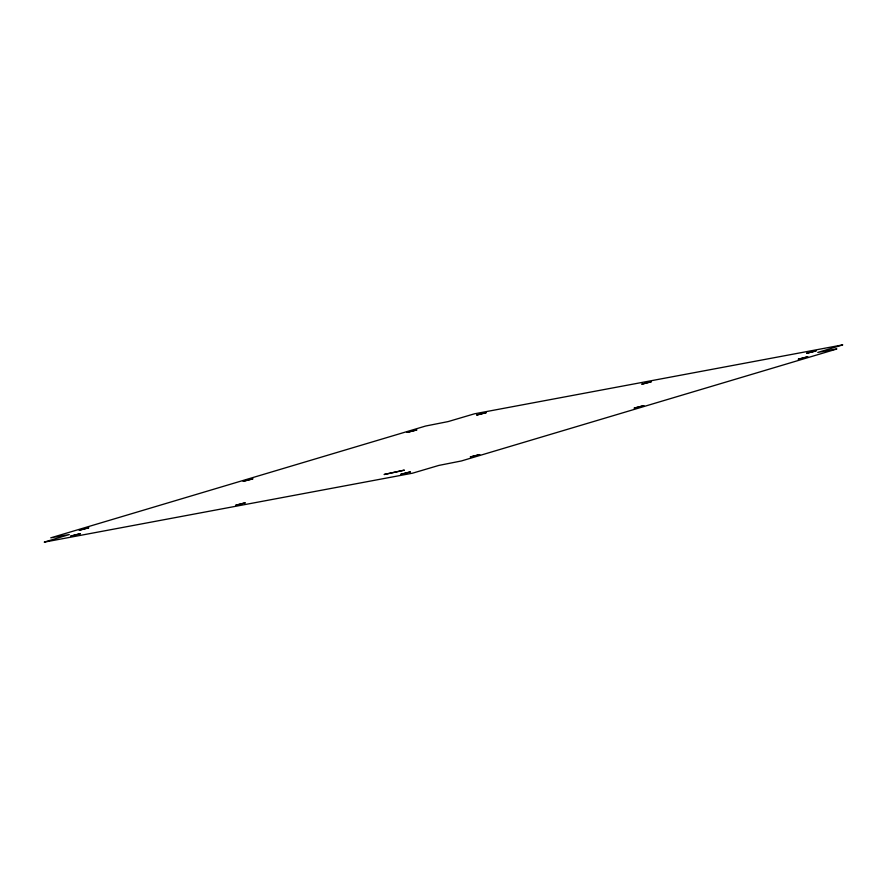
<?xml version="1.0" encoding="UTF-8"?>
<svg xmlns="http://www.w3.org/2000/svg" width="887" height="887" viewBox="0 0 887 887"><rect width="100%" height="100%" fill="white"/><g stroke="black" fill="none" stroke-linecap="round" stroke-linejoin="round"><path stroke-width="1.33" d="M404.184 470.21L384.082 474.512L404.195 470.165M79.32 530.182L88.833 527.754L79.342 530.215M235.776 505.235L245.289 502.807L235.787 505.268M651.191 381.787L641.733 384.204L651.224 381.743M807.68 356.818L798.189 359.257L807.68 356.796M44.372 542.079L69.275 534.551L50.77 537.832L425.605 426.037L448.101 421.591L474.445 413.819L842.628 344.888M842.595 344.932L817.759 352.449L836.862 348.913L836.119 349.201L461.395 460.963L438.899 465.409L412.555 473.181L44.394 542.112M70.86 536.081L80.34 533.686L70.86 536.081M243.293 481.264L252.773 478.858L243.293 481.264M407.233 432.368L416.713 429.962L407.233 432.368M400.747 474.345L410.226 471.939L400.747 474.345M476.807 415.016L486.287 412.61L476.807 415.016M470.321 456.982L479.8 454.587L470.454 456.916M634.26 408.098L643.74 405.692L634.26 408.098M806.693 353.27L816.173 350.875L806.738 353.237"/></g></svg>
